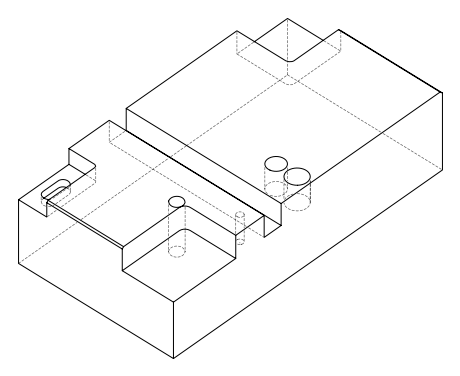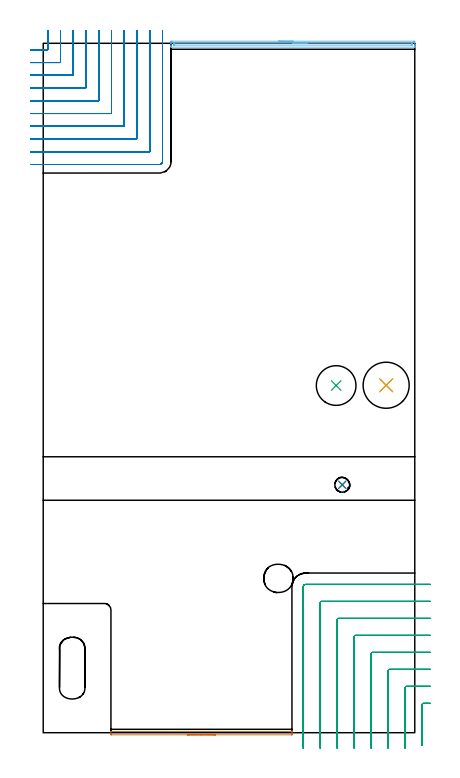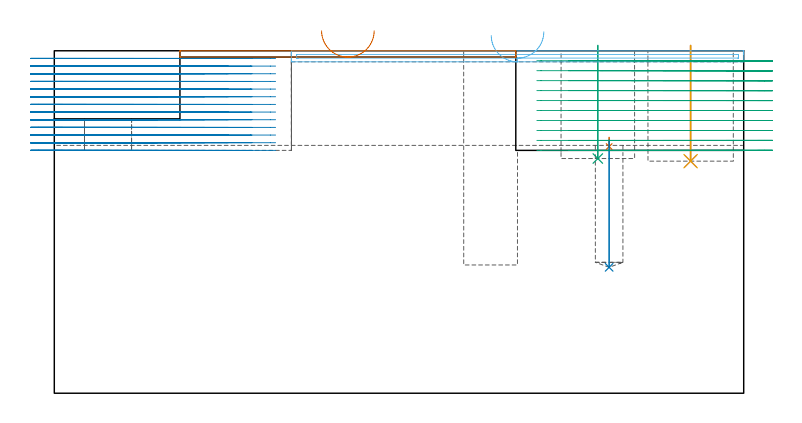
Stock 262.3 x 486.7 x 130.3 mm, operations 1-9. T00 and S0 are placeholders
(PLAN: 13 operations, 11 tool changes, 90.5 min)
(1 SPOT_DRILL | STEP1POCKET | NXT0321_9005460120000 | 0.04 min | 3949 mm3)
(2 DRILL_BLIND_HOLE_INTO_CENTER | STEP1POCKET | NXT0301_076 | 0.2 min | 3946 mm3)
(3 INDEXABLE_INSERT_DRILL_BLIND_HOLE_FROM_SOLID | STEP1POCKET_1 | UGT0302_007 | 0.17 min | 25214 mm3)
(4 INDEXABLE_INSERT_DRILL_BLIND_HOLE_FROM_SOLID_1 | STEP1POCKET_2 | NXT0302_013 | 0.18 min | 14437 mm3)
(5 DRILL_TO_ENLARGE_BLIND_HOLE | STEP1POCKET_2 | UGT0301_382 | 0.18 min | 20375 mm3)
(6 AREA_MILL | FG_CHAMFER_SURFACE | UGT0205_001 | 2.92 min | 1537 mm3)
(7 AREA_MILL_1 | FG_CHAMFER_SURFACE_1 | UGT0205_001 | 1.18 min | 381 mm3)
(8 MILL_CORNER_NOTCH_RECTANGULAR | CORNER_NOTCH_RECTANGULAR | NXT0201_011 | Follow Part, ap 3, ae 75% | 31.04 min | 312594 mm3)
(9 MILL_CORNER_NOTCH_RECTANGULAR_1 | CORNER_NOTCH_RECTANGULAR_1 | NXT0201_012 | Follow Part, ap 4, ae 75% | 21.49 min | 369595 mm3)
(10 MILL_CORNER_NOTCH_RECTANGULAR_2 | CORNER_NOTCH_RECTANGULAR_2 | NXT0201_009 | Follow Part, ap 2, ae 75% | 23.96 min | 112826 mm3)
(11 MILL_RECTANGULAR_POCKET | POCKET_RECTANGULAR_STRAIGHT | NXT0201_011 | Follow Part, ap 3, ae 75% | 1.2 min | 8695 mm3)
(12 MILL_RECTANGULAR_SLOT | SLOT_RECTANGULAR | UGT0201_018 | Follow Part, ap 7.5, ae 75% | 6.6 min | 285908 mm3)
(13 MILL_BLIND_HOLE_FROM_SOLID_MATERIAL | STEP1POCKET_3 | NXT0201_012 | Spiral | 1.39 min | 26896 mm3)
(TOOL NXT0321_9005460120000 | NC Spot Drill, 142deg, 12mm, Carbide, Uncoated | D12 PA142 FL30 Z2)
(TOOL NXT0301_076 | Carbide Drill 10.5mm [860.1-1050-032A1-MM 2214] | D10.5 PA140 FL55 Z2)
(TOOL UGT0302_007 | Indexable Insert Drill 28mm | D28 PA180 FL50 Z2)
(TOOL NXT0302_013 | Index. Insert Drill 21mm [880-D2100L25-05] | D21 PA176 FL105 Z2)
(TOOL UGT0301_382 | Twist Drill Flat Bottom 32.5 mm | D32.5 PA180 FL175 Z2)
(TOOL UGT0205_001 | Chamfer Mill 20 x 3 x 45 deg. | D20 FL50 Z2)
(TOOL NXT0201_011 | ENDMILL 12mm [2P460-1200-NA 1630] | D12 FL38 Z6)
(TOOL NXT0201_012 | ENDMILL 16mm [2P460-1600-NA 1630] | D16 FL38 Z6)
(TOOL NXT0201_009 | ENDMILL 8mm [2P460-0800-NA 1630] | D8 FL26 Z6)
(TOOL UGT0201_018 | End mill 30 mm | D30 FL50 Z4)
(OP 1 SPOT_DRILL)
G17 G21 G94 G90
T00 M6
G54
G17 G0 G90 X211.1 Y175. S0 M3
G43 Z140.3 H0
G94 G81 G98 Z93.848 F250. R97.3
G80
M5
M2
(OP 2 DRILL_BLIND_HOLE_INTO_CENTER)
G17 G21 G94 G90
T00 M6
G54
G17 G0 G90 X211.1 Y175. S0 M3
G43 Z140.3 H1
G94 G81 G98 Z47.9 F250. R96.3
G80
M5
M2
(OP 3 INDEXABLE_INSERT_DRILL_BLIND_HOLE_FROM_SOLID)
G17 G21 G94 G90
T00 M6
G54
G17 G0 G90 X206.8 Y245.1 S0 M3
G43 Z140.3 H0
G94 G81 G98 Z89.3 F250. R132.3
G80
M5
M2
(OP 4 INDEXABLE_INSERT_DRILL_BLIND_HOLE_FROM_SOLID_1)
G17 G21 G94 G90
T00 M6
G54
G17 G0 G90 X242.1 Y245.3 S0 M3
G43 Z140.3 H1
G94 G81 G98 Z88.3 F250. R132.3
G80
M5
M2
(OP 5 DRILL_TO_ENLARGE_BLIND_HOLE)
G17 G21 G94 G90
T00 M6
G54
G17 G0 G90 X242.1 Y245.3 S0 M3
G43 Z140.3 H0
G94 G81 G98 Z88.3 F250. R132.3
G80
M5
M2
(OP 6 AREA_MILL)
G17 G21 G94 G90
T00 M6
G54
G17 G0 G90 X166.25 Y488.2 S1061 M3
G43 Z140.3 H0
Z136.1
G94 G1 X166.288 Z135.228 F250.
X166.402 Z134.364
X166.591 Z133.512
X166.853 Z132.68
X167.187 Z131.874
X167.59 Z131.1
X168.058 Z130.364
X168.59 Z129.672
X169.179 Z129.029
X169.822 Z128.44
X170.514 Z127.909
X171.25 Z127.44
X172.024 Z127.037
X172.83 Z126.703
X173.662 Z126.441
X174.513 Z126.252
X175.378 Z126.138
X176.25 Z126.1
X261.667
X262.024 Y488.197
X262.29 Y488.192 Z126.104
X262.3 Y487.849 Z126.447
Y485.226 Z129.069
Y484.499 Z129.8
Y484.292 Z130.008
X262.298 Y484.144 Z130.148
X262.29 Y484.003 Z130.288
X262.114 Y484. Z130.3
X90.386
X90.21 Y484.003 Z130.288
X90.202 Y484.144 Z130.148
X90.2 Y484.292 Z130.008
Y484.499 Z129.8
Y485.226 Z129.069
Y486.463 Z127.834
Y486.974 Z127.32
Y487.593 Z126.702
X90.203 Y487.849 Z126.447
X90.21 Y488.192 Z126.104
X90.476 Y488.197 Z126.1
X90.833 Y488.2
X176.25
Y486.786 Z127.514
X260.071 Y486.785 Z127.515
X260.237 Y486.784 Z127.516
X260.278 Y486.781 Z127.519
X260.29 Y486.779 Z127.521
X260.293 Y486.768 Z127.532
X260.297 Y486.732 Z127.568
X260.3 Y486.562 Z127.738
Y486.1 Z128.2
X260.299 Y485.688 Z128.612
X260.296 Y485.55 Z128.75
X260.29 Y485.441 Z128.859
X260.286 Y485.42 Z128.88
X260.271 Y485.419 Z128.881
X260.229 Y485.417 Z128.883
X259.878 Y485.415 Z128.885
X259.685 Y485.414 Z128.886
X92.429 Y485.415 Z128.885
X92.263 Y485.416 Z128.884
X92.222 Y485.419 Z128.881
X92.21 Y485.421 Z128.879
X92.207 Y485.432 Z128.868
X92.203 Y485.468 Z128.832
X92.2 Y485.638 Z128.662
Y486.1 Z128.2
X92.201 Y486.512 Z127.788
X92.204 Y486.65 Z127.65
X92.21 Y486.759 Z127.541
X92.214 Y486.78 Z127.52
X92.228 Y486.781 Z127.519
X92.271 Y486.783 Z127.517
X92.622 Y486.785 Z127.515
X92.815 Y486.786 Z127.514
X176.25
X177.122 Z127.552
X177.986 Z127.666
X178.838 Z127.855
X179.67 Z128.117
X180.476 Z128.451
X181.25 Z128.854
X181.986 Z129.323
X182.678 Z129.854
X183.321 Z130.443
X183.91 Z131.086
X184.441 Z131.779
X184.91 Z132.514
X185.313 Z133.288
X185.647 Z134.094
X185.909 Z134.926
X186.098 Z135.778
X186.212 Z136.643
X186.25 Z137.514
G0 Z140.3
M5
M2
(OP 7 AREA_MILL_1)
G17 G21 G94 G90
T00 M6
G54
G17 G0 G90 X121.7 Y-1.5 S1061 M3
G43 Z140.3 H0
Z137.9
G94 G1 X121.662 Z137.028 F250.
X121.548 Z136.164
X121.359 Z135.312
X121.097 Z134.48
X120.763 Z133.674
X120.36 Z132.9
X119.892 Z132.164
X119.36 Z131.472
X118.771 Z130.829
X118.128 Z130.24
X117.436 Z129.708
X116.7 Z129.24
X115.926 Z128.837
X115.12 Z128.503
X114.288 Z128.241
X113.436 Z128.052
X112.572 Z127.938
X111.7 Z127.9
X48.115
X47.948 Y-1.498 Z127.902
X47.803 Y-1.491 Z127.905
X47.8 Y-1.462 Z127.935
Y0.682 Z130.081
X47.802 Y0.793 Z130.185
X47.81 Y0.897 Z130.288
X47.948 Y0.9 Z130.3
X175.452
X175.59 Y0.897 Z130.288
X175.598 Y0.793 Z130.185
X175.6 Y0.682 Z130.081
Y-0.008 Z129.392
Y-0.593 Z128.807
Y-1.173 Z128.223
Y-1.462 Z127.935
X175.597 Y-1.491 Z127.905
X175.452 Y-1.498 Z127.902
X175.285 Y-1.5 Z127.9
X111.7
X110.828 Z127.938
X109.964 Z128.052
X109.112 Z128.241
X108.28 Z128.503
X107.474 Z128.837
X106.7 Z129.24
X105.964 Z129.708
X105.272 Z130.24
X104.629 Z130.829
X104.04 Z131.472
X103.508 Z132.164
X103.04 Z132.9
X102.637 Z133.674
X102.303 Z134.48
X102.041 Z135.312
X101.852 Z136.164
X101.738 Z137.028
X101.7 Z137.9
G0 Z140.3
M5
M2
(OP 8 MILL_CORNER_NOTCH_RECTANGULAR)
G17 G21 G94 G90
T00 M6
G54
G17 G0 G90 X-9. Y482.1 S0 M3
G43 Z140.3 H1
Z127.385
G94 G1 X-6. F250.
X2.606 F500.
G3 X3.2 Y482.694 R0.6
G1 Y492.7
Y495.7 F250.
G0 Z140.3
X-9. Y473.1
Z127.385
G1 X-6.
X11.606 F500.
G3 X12.2 Y473.694 R0.6
G1 Y492.7
Y495.7 F250.
G0 Z140.3
X-9. Y464.1
Z127.385
G1 X-6.
X20.605 F500.
G3 X21.2 Y464.695 R0.6
G1 Y492.7
Y495.7 F250.
G0 Z140.3
X-9. Y455.1
Z127.385
G1 X-6.
X29.605 F500.
G3 X30.2 Y455.695 R0.6
G1 Y492.7
Y495.7 F250.
G0 Z140.3
X-9. Y446.1
Z127.385
G1 X-6.
X38.605 F500.
G3 X39.2 Y446.695 R0.6
G1 Y492.7
Y495.7 F250.
G0 Z140.3
X-9. Y437.1
Z127.385
G1 X-6.
X47.605 F500.
G3 X48.2 Y437.695 R0.6
G1 Y492.7
Y495.7 F250.
G0 Z140.3
X-9. Y428.1
Z127.385
G1 X-6.
X56.604 F500.
G3 X57.2 Y428.696 R0.6
G1 Y492.7
Y495.7 F250.
G0 Z140.3
X-9. Y419.1
Z127.385
G1 X-6.
X65.604 F500.
G3 X66.2 Y419.696 R0.6
G1 Y492.7
Y495.7 F250.
G0 Z140.3
X-9. Y410.1
Z127.385
G1 X-6.
X74.604 F500.
G3 X75.2 Y410.696 R0.6
G1 Y492.7
Y495.7 F250.
G0 Z140.3
X-9. Y401.1
Z127.385
G1 X-6.
X82.2 F500.
G3 X84.2 Y403.1 R2.
G1 Y492.7
Y495.7 F250.
G0 Z140.3
X-9. Y482.1
Z124.469
G1 X-6.
X2.606 F500.
G3 X3.2 Y482.694 R0.6
G1 Y492.7
Y495.7 F250.
G0 Z140.3
X-9. Y473.1
Z124.469
G1 X-6.
X11.606 F500.
G3 X12.2 Y473.694 R0.6
G1 Y492.7
Y495.7 F250.
G0 Z140.3
X-9. Y464.1
Z124.469
G1 X-6.
X20.605 F500.
G3 X21.2 Y464.695 R0.6
G1 Y492.7
Y495.7 F250.
G0 Z140.3
X-9. Y455.1
Z124.469
G1 X-6.
X29.605 F500.
G3 X30.2 Y455.695 R0.6
G1 Y492.7
Y495.7 F250.
G0 Z140.3
X-9. Y446.1
Z124.469
G1 X-6.
X38.605 F500.
G3 X39.2 Y446.695 R0.6
G1 Y492.7
Y495.7 F250.
G0 Z140.3
X-9. Y437.1
Z124.469
G1 X-6.
X47.605 F500.
G3 X48.2 Y437.695 R0.6
G1 Y492.7
Y495.7 F250.
G0 Z140.3
X-9. Y428.1
Z124.469
G1 X-6.
X56.604 F500.
G3 X57.2 Y428.696 R0.6
G1 Y492.7
Y495.7 F250.
G0 Z140.3
X-9. Y419.1
Z124.469
G1 X-6.
X65.604 F500.
G3 X66.2 Y419.696 R0.6
G1 Y492.7
Y495.7 F250.
G0 Z140.3
X-9. Y410.1
Z124.469
G1 X-6.
X74.604 F500.
G3 X75.2 Y410.696 R0.6
G1 Y492.7
Y495.7 F250.
G0 Z140.3
X-9. Y401.1
Z124.469
G1 X-6.
X82.2 F500.
G3 X84.2 Y403.1 R2.
G1 Y492.7
Y495.7 F250.
G0 Z140.3
X-9. Y482.1
Z121.554
G1 X-6.
X2.606 F500.
G3 X3.2 Y482.694 R0.6
G1 Y492.7
Y495.7 F250.
G0 Z140.3
X-9. Y473.1
Z121.554
G1 X-6.
X11.606 F500.
G3 X12.2 Y473.694 R0.6
G1 Y492.7
Y495.7 F250.
G0 Z140.3
X-9. Y464.1
Z121.554
G1 X-6.
X20.605 F500.
G3 X21.2 Y464.695 R0.6
G1 Y492.7
Y495.7 F250.
G0 Z140.3
X-9. Y455.1
Z121.554
G1 X-6.
X29.605 F500.
G3 X30.2 Y455.695 R0.6
G1 Y492.7
Y495.7 F250.
G0 Z140.3
X-9. Y446.1
Z121.554
G1 X-6.
X38.605 F500.
G3 X39.2 Y446.695 R0.6
G1 Y492.7
Y495.7 F250.
G0 Z140.3
X-9. Y437.1
Z121.554
G1 X-6.
X47.605 F500.
G3 X48.2 Y437.695 R0.6
G1 Y492.7
Y495.7 F250.
G0 Z140.3
X-9. Y428.1
Z121.554
G1 X-6.
X56.604 F500.
G3 X57.2 Y428.696 R0.6
G1 Y492.7
Y495.7 F250.
G0 Z140.3
X-9. Y419.1
Z121.554
G1 X-6.
X65.604 F500.
G3 X66.2 Y419.696 R0.6
G1 Y492.7
Y495.7 F250.
G0 Z140.3
X-9. Y410.1
Z121.554
G1 X-6.
X74.604 F500.
G3 X75.2 Y410.696 R0.6
G1 Y492.7
Y495.7 F250.
G0 Z140.3
X-9. Y401.1
Z121.554
G1 X-6.
X82.2 F500.
G3 X84.2 Y403.1 R2.
G1 Y492.7
Y495.7 F250.
G0 Z140.3
X-9. Y482.1
Z118.638
G1 X-6.
X2.606 F500.
G3 X3.2 Y482.694 R0.6
G1 Y492.7
Y495.7 F250.
G0 Z140.3
X-9. Y473.1
Z118.638
G1 X-6.
X11.606 F500.
G3 X12.2 Y473.694 R0.6
G1 Y492.7
Y495.7 F250.
G0 Z140.3
X-9. Y464.1
Z118.638
G1 X-6.
X20.605 F500.
G3 X21.2 Y464.695 R0.6
G1 Y492.7
Y495.7 F250.
G0 Z140.3
X-9. Y455.1
Z118.638
G1 X-6.
X29.605 F500.
G3 X30.2 Y455.695 R0.6
G1 Y492.7
Y495.7 F250.
G0 Z140.3
X-9. Y446.1
Z118.638
G1 X-6.
X38.605 F500.
G3 X39.2 Y446.695 R0.6
G1 Y492.7
Y495.7 F250.
G0 Z140.3
X-9. Y437.1
Z118.638
G1 X-6.
X47.605 F500.
G3 X48.2 Y437.695 R0.6
G1 Y492.7
Y495.7 F250.
G0 Z140.3
X-9. Y428.1
Z118.638
G1 X-6.
X56.604 F500.
G3 X57.2 Y428.696 R0.6
G1 Y492.7
Y495.7 F250.
G0 Z140.3
X-9. Y419.1
Z118.638
G1 X-6.
X65.604 F500.
G3 X66.2 Y419.696 R0.6
G1 Y492.7
Y495.7 F250.
G0 Z140.3
X-9. Y410.1
Z118.638
G1 X-6.
X74.604 F500.
G3 X75.2 Y410.696 R0.6
G1 Y492.7
Y495.7 F250.
G0 Z140.3
X-9. Y401.1
Z118.638
G1 X-6.
X82.2 F500.
G3 X84.2 Y403.1 R2.
G1 Y492.7
Y495.7 F250.
G0 Z140.3
X-9. Y482.1
Z115.723
G1 X-6.
X2.606 F500.
G3 X3.2 Y482.694 R0.6
G1 Y492.7
Y495.7 F250.
G0 Z140.3
X-9. Y473.1
Z115.723
G1 X-6.
X11.606 F500.
G3 X12.2 Y473.694 R0.6
G1 Y492.7
Y495.7 F250.
G0 Z140.3
X-9. Y464.1
Z115.723
G1 X-6.
X20.605 F500.
G3 X21.2 Y464.695 R0.6
G1 Y492.7
Y495.7 F250.
G0 Z140.3
X-9. Y455.1
Z115.723
G1 X-6.
X29.605 F500.
G3 X30.2 Y455.695 R0.6
G1 Y492.7
Y495.7 F250.
G0 Z140.3
X-9. Y446.1
Z115.723
G1 X-6.
X38.605 F500.
G3 X39.2 Y446.695 R0.6
G1 Y492.7
Y495.7 F250.
G0 Z140.3
X-9. Y437.1
Z115.723
G1 X-6.
X47.605 F500.
G3 X48.2 Y437.695 R0.6
G1 Y492.7
Y495.7 F250.
G0 Z140.3
X-9. Y428.1
Z115.723
G1 X-6.
X56.604 F500.
G3 X57.2 Y428.696 R0.6
G1 Y492.7
Y495.7 F250.
G0 Z140.3
X-9. Y419.1
Z115.723
G1 X-6.
X65.604 F500.
G3 X66.2 Y419.696 R0.6
G1 Y492.7
Y495.7 F250.
G0 Z140.3
X-9. Y410.1
Z115.723
G1 X-6.
X74.604 F500.
G3 X75.2 Y410.696 R0.6
G1 Y492.7
Y495.7 F250.
G0 Z140.3
X-9. Y401.1
Z115.723
G1 X-6.
X82.2 F500.
G3 X84.2 Y403.1 R2.
G1 Y492.7
Y495.7 F250.
G0 Z140.3
X-9. Y482.1
Z112.808
G1 X-6.
X2.606 F500.
G3 X3.2 Y482.694 R0.6
G1 Y492.7
Y495.7 F250.
G0 Z140.3
X-9. Y473.1
Z112.808
G1 X-6.
X11.606 F500.
G3 X12.2 Y473.694 R0.6
G1 Y492.7
Y495.7 F250.
G0 Z140.3
X-9. Y464.1
Z112.808
G1 X-6.
X20.605 F500.
G3 X21.2 Y464.695 R0.6
G1 Y492.7
Y495.7 F250.
G0 Z140.3
X-9. Y455.1
Z112.808
G1 X-6.
X29.605 F500.
G3 X30.2 Y455.695 R0.6
G1 Y492.7
Y495.7 F250.
G0 Z140.3
X-9. Y446.1
Z112.808
G1 X-6.
X38.605 F500.
G3 X39.2 Y446.695 R0.6
G1 Y492.7
Y495.7 F250.
G0 Z140.3
X-9. Y437.1
Z112.808
G1 X-6.
X47.605 F500.
G3 X48.2 Y437.695 R0.6
G1 Y492.7
Y495.7 F250.
G0 Z140.3
X-9. Y428.1
Z112.808
G1 X-6.
X56.604 F500.
G3 X57.2 Y428.696 R0.6
G1 Y492.7
Y495.7 F250.
G0 Z140.3
X-9. Y419.1
Z112.808
G1 X-6.
X65.604 F500.
G3 X66.2 Y419.696 R0.6
G1 Y492.7
Y495.7 F250.
G0 Z140.3
X-9. Y410.1
Z112.808
G1 X-6.
X74.604 F500.
G3 X75.2 Y410.696 R0.6
G1 Y492.7
Y495.7 F250.
G0 Z140.3
X-9. Y401.1
Z112.808
G1 X-6.
X82.2 F500.
G3 X84.2 Y403.1 R2.
G1 Y492.7
Y495.7 F250.
G0 Z140.3
X-9. Y482.1
Z109.892
G1 X-6.
X2.606 F500.
G3 X3.2 Y482.694 R0.6
G1 Y492.7
Y495.7 F250.
G0 Z140.3
X-9. Y473.1
Z109.892
G1 X-6.
X11.606 F500.
G3 X12.2 Y473.694 R0.6
G1 Y492.7
Y495.7 F250.
G0 Z140.3
X-9. Y464.1
Z109.892
G1 X-6.
X20.605 F500.
G3 X21.2 Y464.695 R0.6
G1 Y492.7
Y495.7 F250.
G0 Z140.3
X-9. Y455.1
Z109.892
G1 X-6.
X29.605 F500.
G3 X30.2 Y455.695 R0.6
G1 Y492.7
Y495.7 F250.
G0 Z140.3
X-9. Y446.1
Z109.892
G1 X-6.
X38.605 F500.
G3 X39.2 Y446.695 R0.6
G1 Y492.7
Y495.7 F250.
G0 Z140.3
X-9. Y437.1
Z109.892
G1 X-6.
X47.605 F500.
G3 X48.2 Y437.695 R0.6
G1 Y492.7
Y495.7 F250.
G0 Z140.3
X-9. Y428.1
Z109.892
G1 X-6.
X56.604 F500.
G3 X57.2 Y428.696 R0.6
G1 Y492.7
Y495.7 F250.
G0 Z140.3
X-9. Y419.1
Z109.892
G1 X-6.
X65.604 F500.
G3 X66.2 Y419.696 R0.6
G1 Y492.7
Y495.7 F250.
G0 Z140.3
X-9. Y410.1
Z109.892
G1 X-6.
X74.604 F500.
G3 X75.2 Y410.696 R0.6
G1 Y492.7
Y495.7 F250.
G0 Z140.3
X-9. Y401.1
Z109.892
G1 X-6.
X82.2 F500.
G3 X84.2 Y403.1 R2.
G1 Y492.7
Y495.7 F250.
G0 Z140.3
X-9. Y482.1
Z106.977
G1 X-6.
X2.606 F500.
G3 X3.2 Y482.694 R0.6
G1 Y492.7
Y495.7 F250.
G0 Z140.3
X-9. Y473.1
Z106.977
G1 X-6.
X11.606 F500.
G3 X12.2 Y473.694 R0.6
G1 Y492.7
Y495.7 F250.
G0 Z140.3
X-9. Y464.1
Z106.977
G1 X-6.
X20.605 F500.
G3 X21.2 Y464.695 R0.6
G1 Y492.7
Y495.7 F250.
G0 Z140.3
X-9. Y455.1
Z106.977
G1 X-6.
X29.605 F500.
G3 X30.2 Y455.695 R0.6
G1 Y492.7
Y495.7 F250.
G0 Z140.3
X-9. Y446.1
Z106.977
G1 X-6.
X38.605 F500.
G3 X39.2 Y446.695 R0.6
G1 Y492.7
Y495.7 F250.
G0 Z140.3
X-9. Y437.1
Z106.977
G1 X-6.
X47.605 F500.
G3 X48.2 Y437.695 R0.6
G1 Y492.7
Y495.7 F250.
G0 Z140.3
X-9. Y428.1
Z106.977
G1 X-6.
X56.604 F500.
G3 X57.2 Y428.696 R0.6
G1 Y492.7
Y495.7 F250.
G0 Z140.3
X-9. Y419.1
Z106.977
G1 X-6.
X65.604 F500.
G3 X66.2 Y419.696 R0.6
G1 Y492.7
Y495.7 F250.
G0 Z140.3
X-9. Y410.1
Z106.977
G1 X-6.
X74.604 F500.
G3 X75.2 Y410.696 R0.6
G1 Y492.7
Y495.7 F250.
G0 Z140.3
X-9. Y401.1
Z106.977
G1 X-6.
X82.2 F500.
G3 X84.2 Y403.1 R2.
G1 Y492.7
Y495.7 F250.
G0 Z140.3
X-9. Y482.1
Z104.062
G1 X-6.
X2.606 F500.
G3 X3.2 Y482.694 R0.6
G1 Y492.7
Y495.7 F250.
G0 Z140.3
X-9. Y473.1
Z104.062
G1 X-6.
X11.606 F500.
G3 X12.2 Y473.694 R0.6
G1 Y492.7
Y495.7 F250.
G0 Z140.3
X-9. Y464.1
Z104.062
G1 X-6.
X20.605 F500.
G3 X21.2 Y464.695 R0.6
G1 Y492.7
Y495.7 F250.
G0 Z140.3
X-9. Y455.1
Z104.062
G1 X-6.
X29.605 F500.
G3 X30.2 Y455.695 R0.6
G1 Y492.7
Y495.7 F250.
G0 Z140.3
X-9. Y446.1
Z104.062
G1 X-6.
X38.605 F500.
G3 X39.2 Y446.695 R0.6
G1 Y492.7
Y495.7 F250.
G0 Z140.3
X-9. Y437.1
Z104.062
G1 X-6.
X47.605 F500.
G3 X48.2 Y437.695 R0.6
G1 Y492.7
Y495.7 F250.
G0 Z140.3
X-9. Y428.1
Z104.062
G1 X-6.
X56.604 F500.
G3 X57.2 Y428.696 R0.6
G1 Y492.7
Y495.7 F250.
G0 Z140.3
X-9. Y419.1
Z104.062
G1 X-6.
X65.604 F500.
G3 X66.2 Y419.696 R0.6
G1 Y492.7
Y495.7 F250.
G0 Z140.3
X-9. Y410.1
Z104.062
G1 X-6.
X74.604 F500.
G3 X75.2 Y410.696 R0.6
G1 Y492.7
Y495.7 F250.
G0 Z140.3
X-9. Y401.1
Z104.062
G1 X-6.
X82.2 F500.
G3 X84.2 Y403.1 R2.
G1 Y492.7
Y495.7 F250.
G0 Z140.3
X-9. Y482.1
Z101.146
G1 X-6.
X2.606 F500.
G3 X3.2 Y482.694 R0.6
G1 Y492.7
Y495.7 F250.
G0 Z140.3
X-9. Y473.1
Z101.146
G1 X-6.
X11.606 F500.
G3 X12.2 Y473.694 R0.6
G1 Y492.7
Y495.7 F250.
G0 Z140.3
X-9. Y464.1
Z101.146
G1 X-6.
X20.605 F500.
G3 X21.2 Y464.695 R0.6
G1 Y492.7
Y495.7 F250.
G0 Z140.3
X-9. Y455.1
Z101.146
G1 X-6.
X29.605 F500.
G3 X30.2 Y455.695 R0.6
G1 Y492.7
Y495.7 F250.
G0 Z140.3
X-9. Y446.1
Z101.146
G1 X-6.
X38.605 F500.
G3 X39.2 Y446.695 R0.6
G1 Y492.7
Y495.7 F250.
G0 Z140.3
X-9. Y437.1
Z101.146
G1 X-6.
X47.605 F500.
G3 X48.2 Y437.695 R0.6
G1 Y492.7
Y495.7 F250.
G0 Z140.3
X-9. Y428.1
Z101.146
G1 X-6.
X56.604 F500.
G3 X57.2 Y428.696 R0.6
G1 Y492.7
Y495.7 F250.
G0 Z140.3
X-9. Y419.1
Z101.146
G1 X-6.
X65.604 F500.
G3 X66.2 Y419.696 R0.6
G1 Y492.7
Y495.7 F250.
G0 Z140.3
X-9. Y410.1
Z101.146
G1 X-6.
X74.604 F500.
G3 X75.2 Y410.696 R0.6
G1 Y492.7
Y495.7 F250.
G0 Z140.3
X-9. Y401.1
Z101.146
G1 X-6.
X82.2 F500.
G3 X84.2 Y403.1 R2.
G1 Y492.7
Y495.7 F250.
G0 Z140.3
X-9. Y482.1
Z98.231
G1 X-6.
X2.606 F500.
G3 X3.2 Y482.694 R0.6
G1 Y492.7
Y495.7 F250.
G0 Z140.3
X-9. Y473.1
Z98.231
G1 X-6.
X11.606 F500.
G3 X12.2 Y473.694 R0.6
G1 Y492.7
Y495.7 F250.
G0 Z140.3
X-9. Y464.1
Z98.231
G1 X-6.
X20.605 F500.
G3 X21.2 Y464.695 R0.6
G1 Y492.7
Y495.7 F250.
G0 Z140.3
X-9. Y455.1
Z98.231
G1 X-6.
X29.605 F500.
G3 X30.2 Y455.695 R0.6
G1 Y492.7
Y495.7 F250.
G0 Z140.3
X-9. Y446.1
Z98.231
G1 X-6.
X38.605 F500.
G3 X39.2 Y446.695 R0.6
G1 Y492.7
Y495.7 F250.
G0 Z140.3
X-9. Y437.1
Z98.231
G1 X-6.
X47.605 F500.
G3 X48.2 Y437.695 R0.6
G1 Y492.7
Y495.7 F250.
G0 Z140.3
X-9. Y428.1
Z98.231
G1 X-6.
X56.604 F500.
G3 X57.2 Y428.696 R0.6
G1 Y492.7
Y495.7 F250.
G0 Z140.3
X-9. Y419.1
Z98.231
G1 X-6.
X65.604 F500.
G3 X66.2 Y419.696 R0.6
G1 Y492.7
Y495.7 F250.
G0 Z140.3
X-9. Y410.1
Z98.231
G1 X-6.
X74.604 F500.
G3 X75.2 Y410.696 R0.6
G1 Y492.7
Y495.7 F250.
G0 Z140.3
X-9. Y401.1
Z98.231
G1 X-6.
X82.2 F500.
G3 X84.2 Y403.1 R2.
G1 Y492.7
Y495.7 F250.
G0 Z140.3
X-9. Y482.1
Z95.315
G1 X-6.
X2.606 F500.
G3 X3.2 Y482.694 R0.6
G1 Y492.7
Y495.7 F250.
G0 Z140.3
X-9. Y473.1
Z95.315
G1 X-6.
X11.606 F500.
G3 X12.2 Y473.694 R0.6
G1 Y492.7
Y495.7 F250.
G0 Z140.3
X-9. Y464.1
Z95.315
G1 X-6.
X20.605 F500.
G3 X21.2 Y464.695 R0.6
G1 Y492.7
Y495.7 F250.
G0 Z140.3
X-9. Y455.1
Z95.315
G1 X-6.
X29.605 F500.
G3 X30.2 Y455.695 R0.6
G1 Y492.7
Y495.7 F250.
G0 Z140.3
X-9. Y446.1
Z95.315
G1 X-6.
X38.605 F500.
G3 X39.2 Y446.695 R0.6
G1 Y492.7
Y495.7 F250.
G0 Z140.3
X-9. Y437.1
Z95.315
G1 X-6.
X47.605 F500.
G3 X48.2 Y437.695 R0.6
G1 Y492.7
Y495.7 F250.
G0 Z140.3
X-9. Y428.1
Z95.315
G1 X-6.
X56.604 F500.
G3 X57.2 Y428.696 R0.6
G1 Y492.7
Y495.7 F250.
G0 Z140.3
X-9. Y419.1
Z95.315
G1 X-6.
X65.604 F500.
G3 X66.2 Y419.696 R0.6
G1 Y492.7
Y495.7 F250.
G0 Z140.3
X-9. Y410.1
Z95.315
G1 X-6.
X74.604 F500.
G3 X75.2 Y410.696 R0.6
G1 Y492.7
Y495.7 F250.
G0 Z140.3
X-9. Y401.1
Z95.315
G1 X-6.
X82.2 F500.
G3 X84.2 Y403.1 R2.
G1 Y492.7
Y495.7 F250.
G0 Z140.3
X-9. Y482.1
Z92.4
G1 X-6.
X2.606 F500.
G3 X3.2 Y482.694 R0.6
G1 Y492.7
Y495.7 F250.
G0 Z140.3
X-9. Y473.1
Z92.4
G1 X-6.
X11.606 F500.
G3 X12.2 Y473.694 R0.6
G1 Y492.7
Y495.7 F250.
G0 Z140.3
X-9. Y464.1
Z92.4
G1 X-6.
X20.605 F500.
G3 X21.2 Y464.695 R0.6
G1 Y492.7
Y495.7 F250.
G0 Z140.3
X-9. Y455.1
Z92.4
G1 X-6.
X29.605 F500.
G3 X30.2 Y455.695 R0.6
G1 Y492.7
Y495.7 F250.
G0 Z140.3
X-9. Y446.1
Z92.4
G1 X-6.
X38.605 F500.
G3 X39.2 Y446.695 R0.6
G1 Y492.7
Y495.7 F250.
G0 Z140.3
X-9. Y437.1
Z92.4
G1 X-6.
X47.605 F500.
G3 X48.2 Y437.695 R0.6
G1 Y492.7
Y495.7 F250.
G0 Z140.3
X-9. Y428.1
Z92.4
G1 X-6.
X56.604 F500.
G3 X57.2 Y428.696 R0.6
G1 Y492.7
Y495.7 F250.
G0 Z140.3
X-9. Y419.1
Z92.4
G1 X-6.
X65.604 F500.
G3 X66.2 Y419.696 R0.6
G1 Y492.7
Y495.7 F250.
G0 Z140.3
X-9. Y410.1
Z92.4
G1 X-6.
X74.604 F500.
G3 X75.2 Y410.696 R0.6
G1 Y492.7
Y495.7 F250.
G0 Z140.3
X-9. Y401.1
Z92.4
G1 X-6.
X82.2 F500.
G3 X84.2 Y403.1 R2.
G1 Y492.7
Y495.7 F250.
G0 Z140.3
M5
M2
(OP 9 MILL_CORNER_NOTCH_RECTANGULAR_1)
G17 G21 G94 G90
T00 M6
G54
G17 G0 G90 X273.3 Y20.7 S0 M3
G43 Z140.3 H1
Z126.51
G94 G1 X270.3 F250.
X268.393 F500.
G3 X267.6 Y19.907 R0.8
G1 Y-5.993
Y-8.993 F250.
G0 Z140.3
X273.3 Y32.7
Z126.51
G1 X270.3
X256.394 F500.
G3 X255.6 Y31.906 R0.8
G1 Y-8.
Y-11. F250.
G0 Z140.3
X273.3 Y44.7
Z126.51
G1 X270.3
X244.394 F500.
G3 X243.6 Y43.906 R0.8
G1 Y-8.
Y-11. F250.
G0 Z140.3
X273.3 Y56.7
Z126.51
G1 X270.3
X232.395 F500.
G3 X231.6 Y55.905 R0.8
G1 Y-8.
Y-11. F250.
G0 Z140.3
X273.3 Y68.7
Z126.51
G1 X270.3
X220.395 F500.
G3 X219.6 Y67.905 R0.8
G1 Y-8.
Y-11. F250.
G0 Z140.3
X273.3 Y80.7
Z126.51
G1 X270.3
X208.395 F500.
G3 X207.6 Y79.905 R0.8
G1 Y-8.
Y-11. F250.
G0 Z140.3
X273.3 Y92.7
Z126.51
G1 X270.3
X196.395 F500.
G3 X195.6 Y91.905 R0.8
G1 Y-8.
Y-11. F250.
G0 Z140.3
X273.3 Y104.7
Z126.51
G1 X270.3
X185.2 F500.
G3 X183.6 Y103.1 R1.6
G1 Y-8.
Y-11. F250.
G0 Z140.3
X273.3 Y20.7
Z122.72
G1 X270.3
X268.394 F500.
G3 X267.6 Y19.906 R0.8
G1 Y-5.993
Y-8.993 F250.
G0 Z140.3
X273.3 Y32.7
Z122.72
G1 X270.3
X256.394 F500.
G3 X255.6 Y31.906 R0.8
G1 Y-8.
Y-11. F250.
G0 Z140.3
X273.3 Y44.7
Z122.72
G1 X270.3
X244.394 F500.
G3 X243.6 Y43.906 R0.8
G1 Y-8.
Y-11. F250.
G0 Z140.3
X273.3 Y56.7
Z122.72
G1 X270.3
X232.395 F500.
G3 X231.6 Y55.905 R0.8
G1 Y-8.
Y-11. F250.
G0 Z140.3
X273.3 Y68.7
Z122.72
G1 X270.3
X220.395 F500.
G3 X219.6 Y67.905 R0.8
G1 Y-8.
Y-11. F250.
G0 Z140.3
X273.3 Y80.7
Z122.72
G1 X270.3
X208.395 F500.
G3 X207.6 Y79.905 R0.8
G1 Y-8.
Y-11. F250.
G0 Z140.3
X273.3 Y92.7
Z122.72
G1 X270.3
X196.395 F500.
G3 X195.6 Y91.905 R0.8
G1 Y-8.
Y-11. F250.
G0 Z140.3
X273.3 Y104.7
Z122.72
G1 X270.3
X185.2 F500.
G3 X183.6 Y103.1 R1.6
G1 Y-8.
Y-11. F250.
G0 Z140.3
X273.3 Y20.7
Z118.93
G1 X270.3
X268.393 F500.
G3 X267.6 Y19.906 R0.8
G1 Y-5.993
Y-8.993 F250.
G0 Z140.3
X273.3 Y32.7
Z118.93
G1 X270.3
X256.394 F500.
G3 X255.6 Y31.906 R0.8
G1 Y-8.
Y-11. F250.
G0 Z140.3
X273.3 Y44.7
Z118.93
G1 X270.3
X244.394 F500.
G3 X243.6 Y43.906 R0.8
G1 Y-8.
Y-11. F250.
G0 Z140.3
X273.3 Y56.7
Z118.93
G1 X270.3
X232.395 F500.
G3 X231.6 Y55.905 R0.8
G1 Y-8.
Y-11. F250.
G0 Z140.3
X273.3 Y68.7
Z118.93
G1 X270.3
X220.395 F500.
G3 X219.6 Y67.905 R0.8
G1 Y-8.
Y-11. F250.
G0 Z140.3
X273.3 Y80.7
Z118.93
G1 X270.3
X208.395 F500.
G3 X207.6 Y79.905 R0.8
G1 Y-8.
Y-11. F250.
G0 Z140.3
X273.3 Y92.7
Z118.93
G1 X270.3
X196.395 F500.
G3 X195.6 Y91.905 R0.8
G1 Y-8.
Y-11. F250.
G0 Z140.3
X273.3 Y104.7
Z118.93
G1 X270.3
X185.2 F500.
G3 X183.6 Y103.1 R1.6
G1 Y-8.
Y-11. F250.
G0 Z140.3
X273.3 Y20.7
Z115.14
G1 X270.3
X268.393 F500.
G3 X267.6 Y19.906 R0.8
G1 Y-5.993
Y-8.993 F250.
G0 Z140.3
X273.3 Y32.7
Z115.14
G1 X270.3
X256.394 F500.
G3 X255.6 Y31.906 R0.8
G1 Y-8.
Y-11. F250.
G0 Z140.3
X273.3 Y44.7
Z115.14
G1 X270.3
X244.394 F500.
G3 X243.6 Y43.906 R0.8
G1 Y-8.
Y-11. F250.
G0 Z140.3
X273.3 Y56.7
Z115.14
G1 X270.3
X232.395 F500.
G3 X231.6 Y55.905 R0.8
G1 Y-8.
Y-11. F250.
G0 Z140.3
X273.3 Y68.7
Z115.14
G1 X270.3
X220.395 F500.
G3 X219.6 Y67.905 R0.8
G1 Y-8.
Y-11. F250.
G0 Z140.3
X273.3 Y80.7
Z115.14
G1 X270.3
X208.395 F500.
G3 X207.6 Y79.905 R0.8
G1 Y-8.
Y-11. F250.
G0 Z140.3
X273.3 Y92.7
Z115.14
G1 X270.3
X196.395 F500.
G3 X195.6 Y91.905 R0.8
G1 Y-8.
Y-11. F250.
G0 Z140.3
X273.3 Y104.7
Z115.14
G1 X270.3
X185.2 F500.
G3 X183.6 Y103.1 R1.6
G1 Y-8.
Y-11. F250.
G0 Z140.3
X273.3 Y20.7
Z111.35
G1 X270.3
X268.393 F500.
G3 X267.6 Y19.906 R0.8
G1 Y-5.993
Y-8.993 F250.
G0 Z140.3
X273.3 Y32.7
Z111.35
G1 X270.3
X256.394 F500.
G3 X255.6 Y31.906 R0.8
G1 Y-8.
Y-11. F250.
G0 Z140.3
X273.3 Y44.7
Z111.35
G1 X270.3
X244.394 F500.
G3 X243.6 Y43.906 R0.8
G1 Y-8.
Y-11. F250.
G0 Z140.3
X273.3 Y56.7
Z111.35
G1 X270.3
X232.395 F500.
G3 X231.6 Y55.905 R0.8
G1 Y-8.
Y-11. F250.
G0 Z140.3
X273.3 Y68.7
Z111.35
G1 X270.3
X220.395 F500.
G3 X219.6 Y67.905 R0.8
G1 Y-8.
Y-11. F250.
G0 Z140.3
X273.3 Y80.7
Z111.35
G1 X270.3
X208.395 F500.
G3 X207.6 Y79.905 R0.8
G1 Y-8.
Y-11. F250.
G0 Z140.3
X273.3 Y92.7
Z111.35
G1 X270.3
X196.395 F500.
G3 X195.6 Y91.905 R0.8
G1 Y-8.
Y-11. F250.
G0 Z140.3
X273.3 Y104.7
Z111.35
G1 X270.3
X185.2 F500.
G3 X183.6 Y103.1 R1.6
G1 Y-8.
Y-11. F250.
G0 Z140.3
X273.3 Y20.7
Z107.56
G1 X270.3
X268.393 F500.
G3 X267.6 Y19.906 R0.8
G1 Y-5.993
Y-8.993 F250.
G0 Z140.3
X273.3 Y32.7
Z107.56
G1 X270.3
X256.394 F500.
G3 X255.6 Y31.906 R0.8
G1 Y-8.
Y-11. F250.
G0 Z140.3
X273.3 Y44.7
Z107.56
G1 X270.3
X244.394 F500.
G3 X243.6 Y43.906 R0.8
G1 Y-8.
Y-11. F250.
G0 Z140.3
X273.3 Y56.7
Z107.56
G1 X270.3
X232.395 F500.
G3 X231.6 Y55.905 R0.8
G1 Y-8.
Y-11. F250.
G0 Z140.3
X273.3 Y68.7
Z107.56
G1 X270.3
X220.395 F500.
G3 X219.6 Y67.905 R0.8
G1 Y-8.
Y-11. F250.
G0 Z140.3
X273.3 Y80.7
Z107.56
G1 X270.3
X208.395 F500.
G3 X207.6 Y79.905 R0.8
G1 Y-8.
Y-11. F250.
G0 Z140.3
X273.3 Y92.7
Z107.56
G1 X270.3
X196.395 F500.
G3 X195.6 Y91.905 R0.8
G1 Y-8.
Y-11. F250.
G0 Z140.3
X273.3 Y104.7
Z107.56
G1 X270.3
X185.2 F500.
G3 X183.6 Y103.1 R1.6
G1 Y-8.
Y-11. F250.
G0 Z140.3
X273.3 Y20.7
Z103.77
G1 X270.3
X268.393 F500.
G3 X267.6 Y19.906 R0.8
G1 Y-5.993
Y-8.993 F250.
G0 Z140.3
X273.3 Y32.7
Z103.77
G1 X270.3
X256.394 F500.
G3 X255.6 Y31.906 R0.8
G1 Y-8.
Y-11. F250.
G0 Z140.3
X273.3 Y44.7
Z103.77
G1 X270.3
X244.394 F500.
G3 X243.6 Y43.906 R0.8
G1 Y-8.
Y-11. F250.
G0 Z140.3
X273.3 Y56.7
Z103.77
G1 X270.3
X232.395 F500.
G3 X231.6 Y55.905 R0.8
G1 Y-8.
Y-11. F250.
G0 Z140.3
X273.3 Y68.7
Z103.77
G1 X270.3
X220.395 F500.
G3 X219.6 Y67.905 R0.8
G1 Y-8.
Y-11. F250.
G0 Z140.3
X273.3 Y80.7
Z103.77
G1 X270.3
X208.395 F500.
G3 X207.6 Y79.905 R0.8
G1 Y-8.
Y-11. F250.
G0 Z140.3
X273.3 Y92.7
Z103.77
G1 X270.3
X196.395 F500.
G3 X195.6 Y91.905 R0.8
G1 Y-8.
Y-11. F250.
G0 Z140.3
X273.3 Y104.7
Z103.77
G1 X270.3
X185.2 F500.
G3 X183.6 Y103.1 R1.6
G1 Y-8.
Y-11. F250.
G0 Z140.3
X273.3 Y20.7
Z99.98
G1 X270.3
X268.393 F500.
G3 X267.6 Y19.906 R0.8
G1 Y-5.993
Y-8.993 F250.
G0 Z140.3
X273.3 Y32.7
Z99.98
G1 X270.3
X256.394 F500.
G3 X255.6 Y31.906 R0.8
G1 Y-8.
Y-11. F250.
G0 Z140.3
X273.3 Y44.7
Z99.98
G1 X270.3
X244.394 F500.
G3 X243.6 Y43.906 R0.8
G1 Y-8.
Y-11. F250.
G0 Z140.3
X273.3 Y56.7
Z99.98
G1 X270.3
X232.395 F500.
G3 X231.6 Y55.905 R0.8
G1 Y-8.
Y-11. F250.
G0 Z140.3
X273.3 Y68.7
Z99.98
G1 X270.3
X220.395 F500.
G3 X219.6 Y67.905 R0.8
G1 Y-8.
Y-11. F250.
G0 Z140.3
X273.3 Y80.7
Z99.98
G1 X270.3
X208.395 F500.
G3 X207.6 Y79.905 R0.8
G1 Y-8.
Y-11. F250.
G0 Z140.3
X273.3 Y92.7
Z99.98
G1 X270.3
X196.395 F500.
G3 X195.6 Y91.905 R0.8
G1 Y-8.
Y-11. F250.
G0 Z140.3
X273.3 Y104.7
Z99.98
G1 X270.3
X185.2 F500.
G3 X183.6 Y103.1 R1.6
G1 Y-8.
Y-11. F250.
G0 Z140.3
X273.3 Y20.7
Z96.19
G1 X270.3
X268.393 F500.
G3 X267.6 Y19.906 R0.8
G1 Y-5.993
Y-8.993 F250.
G0 Z140.3
X273.3 Y32.7
Z96.19
G1 X270.3
X256.394 F500.
G3 X255.6 Y31.906 R0.8
G1 Y-8.
Y-11. F250.
G0 Z140.3
X273.3 Y44.7
Z96.19
G1 X270.3
X244.394 F500.
G3 X243.6 Y43.906 R0.8
G1 Y-8.
Y-11. F250.
G0 Z140.3
X273.3 Y56.7
Z96.19
G1 X270.3
X232.395 F500.
G3 X231.6 Y55.905 R0.8
G1 Y-8.
Y-11. F250.
G0 Z140.3
X273.3 Y68.7
Z96.19
G1 X270.3
X220.395 F500.
G3 X219.6 Y67.905 R0.8
G1 Y-8.
Y-11. F250.
G0 Z140.3
X273.3 Y80.7
Z96.19
G1 X270.3
X208.395 F500.
G3 X207.6 Y79.905 R0.8
G1 Y-8.
Y-11. F250.
G0 Z140.3
X273.3 Y92.7
Z96.19
G1 X270.3
X196.395 F500.
G3 X195.6 Y91.905 R0.8
G1 Y-8.
Y-11. F250.
G0 Z140.3
X273.3 Y104.7
Z96.19
G1 X270.3
X185.2 F500.
G3 X183.6 Y103.1 R1.6
G1 Y-8.
Y-11. F250.
G0 Z140.3
X273.3 Y20.7
Z92.4
G1 X270.3
X268.393 F500.
G3 X267.6 Y19.906 R0.8
G1 Y-5.993
Y-8.993 F250.
G0 Z140.3
X273.3 Y32.7
Z92.4
G1 X270.3
X256.394 F500.
G3 X255.6 Y31.906 R0.8
G1 Y-8.
Y-11. F250.
G0 Z140.3
X273.3 Y44.7
Z92.4
G1 X270.3
X244.394 F500.
G3 X243.6 Y43.906 R0.8
G1 Y-8.
Y-11. F250.
G0 Z140.3
X273.3 Y56.7
Z92.4
G1 X270.3
X232.395 F500.
G3 X231.6 Y55.905 R0.8
G1 Y-8.
Y-11. F250.
G0 Z140.3
X273.3 Y68.7
Z92.4
G1 X270.3
X220.395 F500.
G3 X219.6 Y67.905 R0.8
G1 Y-8.
Y-11. F250.
G0 Z140.3
X273.3 Y80.7
Z92.4
G1 X270.3
X208.395 F500.
G3 X207.6 Y79.905 R0.8
G1 Y-8.
Y-11. F250.
G0 Z140.3
X273.3 Y92.7
Z92.4
G1 X270.3
X196.395 F500.
G3 X195.6 Y91.905 R0.8
G1 Y-8.
Y-11. F250.
G0 Z140.3
X273.3 Y104.7
Z92.4
G1 X270.3
X185.2 F500.
G3 X183.6 Y103.1 R1.6
G1 Y-8.
Y-11. F250.
G0 Z140.3
M5
M2
